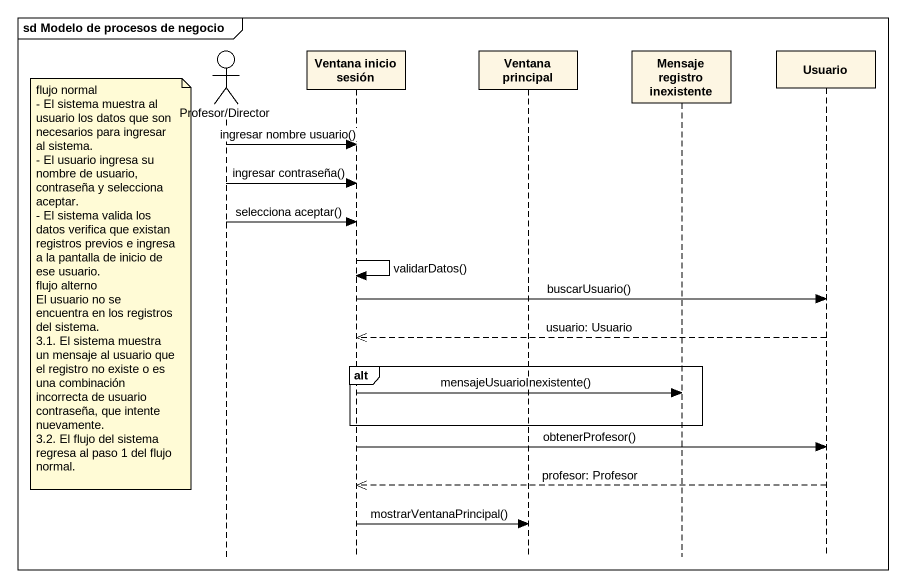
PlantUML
@startuml
mainframe sd Modelo de procesos de negocio
hide footbox
actor "Profesor/Director" as Profesor_Director
participant "Ventana inicio sesión" as Ventana_inicio_sesión
participant "Ventana principal" as Ventana_principal
participant "Mensaje registro inexistente" as Mensaje_registro_inexistente
participant Usuario

Profesor_Director -> Ventana_inicio_sesión : ingresar nombre usuario()
Profesor_Director -> Ventana_inicio_sesión : ingresar contraseña()
Profesor_Director -> Ventana_inicio_sesión : selecciona aceptar()
Ventana_inicio_sesión -> Ventana_inicio_sesión : validarDatos()
note left of Profesor_Director
  flujo normal
  - El sistema muestra al usuario los datos que son necesarios para ingresar al sistema.
  - El usuario ingresa su nombre de usuario, contraseña y selecciona aceptar.
  - El sistema valida los datos verifica que existan registros previos e ingresa a la pantalla de inicio de ese usuario.
  flujo alterno
  El usuario no se encuentra en los registros del sistema.
  3.1. El sistema muestra un mensaje al usuario que el registro no existe o es una combinación incorrecta de usuario contraseña, que intente nuevamente.
  3.2. El flujo del sistema regresa al paso 1 del flujo normal.
end note
Ventana_inicio_sesión -> Usuario : buscarUsuario()
Usuario -->> Ventana_inicio_sesión : usuario: Usuario
alt
  Ventana_inicio_sesión -> Mensaje_registro_inexistente : mensajeUsuarioInexistente()
end
Ventana_inicio_sesión -> Usuario : obtenerProfesor()
Usuario -->> Ventana_inicio_sesión : profesor: Profesor
Ventana_inicio_sesión -> Ventana_principal : mostrarVentanaPrincipal()
@enduml
